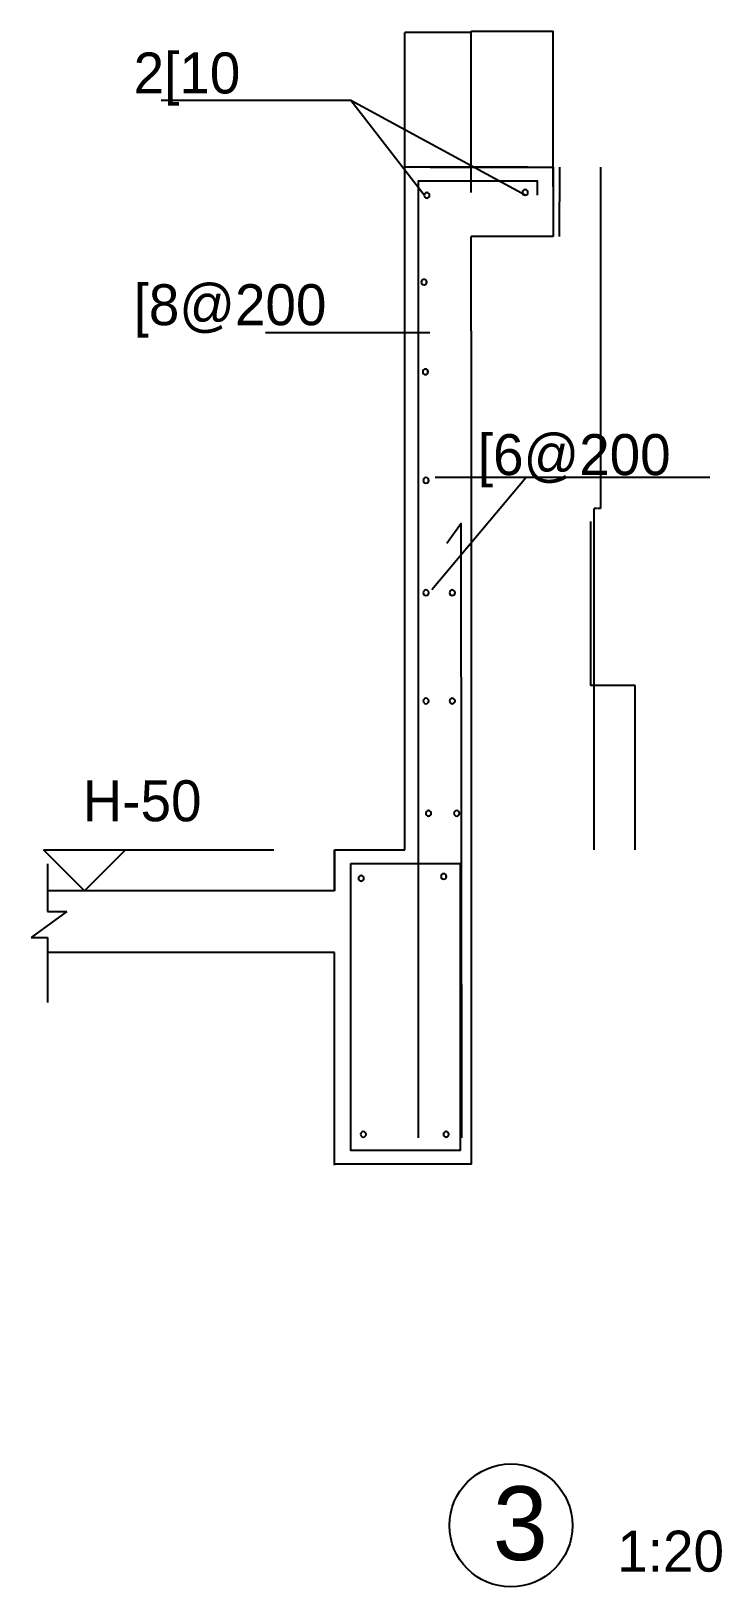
# Model space of a CAD drawing. Header units: metres. Extents: x 147246 to 152300, y -152715 to -141323.
import ezdxf

# ---------------------------------------------------------------- set-up
doc = ezdxf.new("R2010")
doc.units = ezdxf.units.M
for name, color, linetype in [('101', 253, 'Continuous'), ('6', 1, 'Continuous'), ('AXIS', 3, 'Continuous'), ('PUB_DIM', 3, 'Continuous'), ('WALL', 255, 'Continuous')]:
    doc.layers.add(name, color=color, linetype=linetype)
doc.dimstyles.get("Standard").update_dxf_attribs({"dimtxt": 2.5, "dimasz": 2.5, "dimexe": 1.25, "dimexo": 0.625, "dimtad": 1, "dimcen": 2.5, "dimazin": 3, "dimtfac": 1, "dimtmove": 0, "dimatfit": 3})

# ---------------------------------------------------------------- blocks, each defined once
blk = doc.blocks.new('*D1')
for p, q in [((150466.6, -141932.72), (150466.6, -141323.27)), ((150466.85, -141323.27), (150765.1, -141323.27)), ((150768.1, -141323.27), (151066.35, -141323.27)), ((151066.6, -142461.25), (151066.6, -141323.27))]:
    blk.add_line(p, q)
at = {"layer": 'Defpoints'}
for p in [(150466.6, -141323.27), (150466.6, -141932.72), (151066.6, -142461.25)]:
    blk.add_point(p, dxfattribs=at)
at = {"layer": 'AXIS', "insert": (150766.6, -141323.27), "char_height": 1, "attachment_point": 5}
blk.add_mtext('100', dxfattribs=at)
blk = doc.blocks.new('*D2')
for p, q in [((150222.7, -141332.72), (149980.55, -141332.72)), ((149980.8, -142503.31), (149980.8, -141332.72)), ((150466.85, -141332.72), (150224.7, -141332.72)), ((150466.6, -142503.31), (150466.6, -141332.72))]:
    blk.add_line(p, q)
at = {"layer": 'Defpoints'}
for p in [(150466.6, -141332.72), (149980.8, -142503.31), (150466.6, -142503.31)]:
    blk.add_point(p, dxfattribs=at)
at = {"layer": 'AXIS', "insert": (150223.7, -141332.72), "char_height": 1, "attachment_point": 5}
blk.add_mtext('80', dxfattribs=at)
blk = doc.blocks.new('*D3')
for p, q in [((151412.98, -142318.3), (151412.98, -144818.3)), ((151387.79, -144818.3), (151366.35, -144818.3)), ((151366.6, -147318.3), (151366.6, -144818.3)), ((151413.23, -144818.3), (151391.79, -144818.3))]:
    blk.add_line(p, q)
at = {"layer": 'Defpoints'}
for p in [(151412.98, -142318.3), (151412.98, -144818.3), (151366.6, -147318.3)]:
    blk.add_point(p, dxfattribs=at)
at = {"layer": 'AXIS', "insert": (151389.79, -144818.3), "char_height": 1, "attachment_point": 5}
blk.add_mtext('1050', dxfattribs=at)
blk = doc.blocks.new('*D4')
for p, q in [((151340.01, -144912.45), (151340.01, -146115.37)), ((151501.805, -146115.37), (151339.76, -146115.37)), ((151666.85, -146115.37), (151504.805, -146115.37)), ((151666.6, -147318.3), (151666.6, -146115.37))]:
    blk.add_line(p, q)
at = {"layer": 'Defpoints'}
for p in [(151340.01, -144912.45), (151666.6, -146115.37), (151666.6, -147318.3)]:
    blk.add_point(p, dxfattribs=at)
at = {"layer": 'AXIS', "insert": (151503.305, -146115.37), "char_height": 1, "attachment_point": 5}
blk.add_mtext('500', dxfattribs=at)
blk = doc.blocks.new('*D5')
for p, q in [((151112.98, -142318.3), (151112.98, -142572.83)), ((151112.73, -142572.83), (151112.48, -142572.83)), ((151112.98, -142827.35), (151112.98, -142572.83)), ((151112.98, -142572.83), (151112.98, -142572.83)), ((151113.23, -142572.83), (151113.48, -142572.83))]:
    blk.add_line(p, q)
at = {"layer": 'Defpoints'}
for p in [(151112.98, -142318.3), (151112.98, -142572.83), (151112.98, -142827.35)]:
    blk.add_point(p, dxfattribs=at)
at = {"layer": 'AXIS', "insert": (151112.98, -142571.705), "char_height": 1, "attachment_point": 5}
blk.add_mtext('100', dxfattribs=at)

msp = doc.modelspace()

# ---------------------------------------------------------------- linework, layer by layer
at = {"layer": '101'}
msp.add_circle((150756.87, -152264.52), 450, dxfattribs=at)
at = {"layer": '6'}
for points in [[(150081.15, -149425.85), (150081.15, -142418.81), (150948.91, -142418.81), (150948.91, -142524.79)], [(150397.26, -149425.85), (150393.03, -144929.12), (150288.22, -145074.95)]]:
    msp.add_lwpolyline(points, dxfattribs=at)
for points in [[(150121.72, -142524.79, 1), (150161.97, -142524.79, 1)], [(150840.84, -142503.59, 1), (150881.09, -142503.59, 1)], [(150100.51, -143160.63, 1), (150140.76, -143160.63, 1)], [(150111.12, -143817.67, 1), (150151.37, -143817.67, 1)], [(150114.95, -144612.47, 1), (150155.2, -144612.47, 1)], [(150114.95, -145434.92, 1), (150155.2, -145434.92, 1)], [(150307.19, -145434.92, 1), (150347.44, -145434.92, 1)], [(150114.95, -146228.01, 1), (150155.2, -146228.01, 1)], [(150307.19, -146228.01, 1), (150347.44, -146228.01, 1)], [(150133.5, -147050.46, 1), (150173.75, -147050.46, 1)], [(150340.01, -147050.46, 1), (150380.26, -147050.46, 1)], [(149640.85, -147526.63, 1), (149680.85, -147526.63, 1)], [(150244.23, -147512.57, 1), (150284.23, -147512.57, 1)], [(149656.48, -149400.49, 1), (149696.48, -149400.49, 1)], [(150262.18, -149400.49, 1), (150302.18, -149400.49, 1)]]:
    msp.add_lwpolyline(points, format="xyb", close=True, dxfattribs=at)
at = {"layer": 'AXIS'}
for p, q in [((149584.78, -141831.33), (148197.17, -141831.33)), ((150121.72, -142524.79), (149584.78, -141831.33)), ((150860.96, -142523.72), (149584.78, -141831.33))]:
    msp.add_line(p, q, dxfattribs=at)
at = {"layer": 'PUB_DIM'}
for p, q in [((147336.77, -147318.3), (147936.77, -147318.3)), ((147636.77, -147618.3), (147336.77, -147318.3)), ((147936.77, -147318.3), (147636.77, -147618.3)), ((147936.77, -147318.3), (149021.99, -147318.3))]:
    msp.add_line(p, q, dxfattribs=at)
at = {"layer": 'WALL'}
for p, q in [((149980.8, -147318.3), (149980.8, -142318.3)), ((150380.8, -142318.3), (149980.8, -142318.3)), ((150166.6, -142318.3), (151066.6, -142318.3)), ((150880.8, -142318.3), (150380.8, -142318.3)), ((151066.6, -142318.3), (151066.6, -142827.35)), ((150466.6, -143518.3), (150466.6, -142827.35)), ((151066.6, -142827.35), (150466.6, -142827.35)), ((150162.2, -143530.75), (148960.67, -143530.75)), ((150466.6, -143518.3), (150466.6, -148818.3)), ((150867.35, -144591.3), (150177.15, -145414.8)), ((150867.35, -144591.3), (150201.25, -144591.3)), ((152212.3, -144591.3), (150867.35, -144591.3)), ((149466.6, -147318.3), (149980.8, -147318.3)), ((149466.6, -147618.3), (149466.6, -147318.3)), ((149466.6, -147318.3), (149466.6, -147618.3)), ((147364.54, -147419.52), (147364.54, -147768.44)), ((149466.6, -147618.3), (147373.92, -147618.3)), ((147507.37, -147768.44), (147245.51, -147958.75)), ((147364.54, -147768.44), (147507.37, -147768.44)), ((147245.51, -147958.75), (147364.54, -147958.75)), ((147364.54, -147958.75), (147364.54, -148434.54)), ((149466.6, -148068.3), (147364.54, -148068.3)), ((149466.6, -149625.98), (149466.6, -148068.3))]:
    msp.add_line(p, q, dxfattribs=at)
msp.add_lwpolyline([(149585.84, -147418.3), (150385.84, -147418.3), (150385.84, -148318.3), (150385.84, -148818.3), (150385.84, -149518.3), (149585.84, -149518.3)], close=True, dxfattribs=at)
msp.add_lwpolyline([(150466.6, -148818.3), (150466.6, -149618.3), (149466.6, -149618.3)], dxfattribs=at)

# ---------------------------------------------------------------- texts
for s, p in [('2[10', (147995.51, -141779.08)), ('[8@200', (147995.51, -143475.96)), ('[6@200', (150514.5, -144573.67))]:
    msp.add_text(s, height=300).set_placement(p)
at = {"layer": '101'}
msp.add_text('3', height=540, dxfattribs=at).set_placement((150624.45, -152518.23))
at = {"layer": '6'}
msp.add_text('1:20', height=300, dxfattribs=at).set_placement((151535.28, -152602.74))
at = {"layer": 'PUB_DIM'}
msp.add_text('H-50', height=300, dxfattribs=at).set_placement((147622.85, -147108.3))

# ---------------------------------------------------------------- dimensions: what is measured, and where the dimension line sits
at = {"layer": 'AXIS'}
for base, p1, p2, text, picture, middle in [((150466.6, -141332.72), (150466.6, -142503.31), (149980.8, -142503.31), '80', '*D2', (150223.7, -141332.72)), ((150466.6, -141323.27), (150466.6, -141932.72), (151066.6, -142461.25), '100', '*D1', (150766.6, -141323.27)), ((151112.98, -142572.83), (151112.98, -142318.3), (151112.98, -142827.35), '100', '*D5', (151112.98, -142571.705)), ((151412.98, -144818.3), (151412.98, -142318.3), (151366.6, -147318.3), '1050', '*D3', (151389.79, -144818.3)), ((151666.6, -146115.37), (151666.6, -147318.3), (151340.01, -144912.45), '500', '*D4', (151503.305, -146115.37))]:
    dim = msp.add_linear_dim(base=base, p1=p1, p2=p2, text=text, dimstyle='Standard', dxfattribs=at)
    dim.commit()
    dim.dimension.update_dxf_attribs({"geometry": picture, "text_midpoint": middle})

doc.saveas('drawing.dxf')
